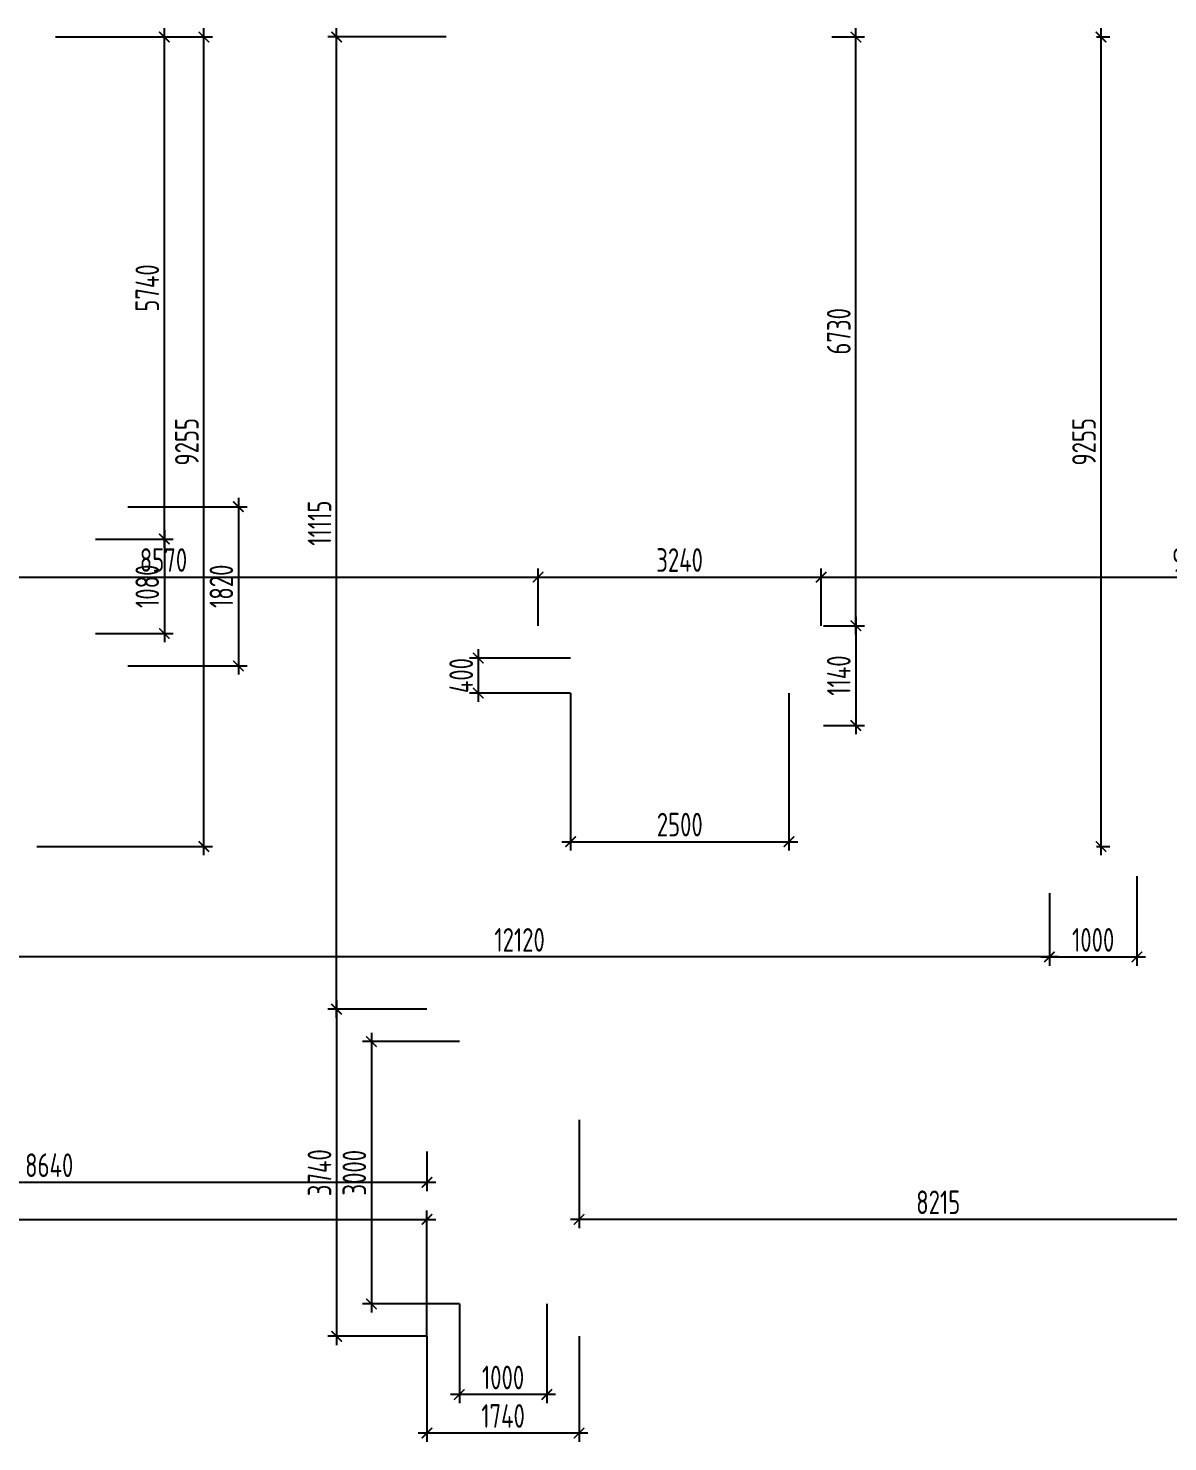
# Model space of a CAD drawing. Header units: millimetres. Extents: x -350007 to 535970, y -888 to 198380.
# Drawn here: x 496269 to 509301, y 70290 to 86451 of the extents above; entities that cross this region are included whole.
import ezdxf

# ---------------------------------------------------------------- set-up
doc = ezdxf.new("R2010")
doc.units = ezdxf.units.MM
doc.layers.add('АР_Размеры нов.', color=15, linetype='Continuous', lineweight=0)
doc.styles.add('ISOCPEUR', font='isocpeur.ttf', dxfattribs={"width": 0.7})
doc.dimstyles.new('R_100', dxfattribs={"dimtxt": 270, "dimasz": 120, "dimexe": 100, "dimexo": 0, "dimgap": 60, "dimtad": 1, "dimdec": 0, "dimrnd": 5, "dimzin": 0, "dimdsep": 46, "dimtxsty": 'ISOCPEUR', "dimblk": 'ARCHTICK', "dimcen": 0, "dimdle": 100, "dimclrd": 256, "dimclre": 256, "dimclrt": 256, "dimadec": 0, "dimazin": 0, "dimtfac": 2, "dimtdec": 0, "dimtofl": 0, "dimtmove": 1, "dimatfit": 3, "dimfxl": 1, "dimtvp": 3, "dimtolj": 1, "dimtzin": 0, "dimarcsym": 0})

# ---------------------------------------------------------------- blocks, each defined once
blk = doc.blocks.new('_ArchTick')
at = {"color": 0, "linetype": 'ByBlock', "const_width": 0.15}
blk.add_lwpolyline([(-0.5, -0.5), (0.5, 0.5)], dxfattribs=at)
blk = doc.blocks.new('*D3395')
at = {"layer": 'АР_Размеры нов.', "lineweight": -2, "transparency": 16777216}
for p, q in [((493431, 80176), (502199, 80176)), ((493531, 79620), (493531, 80276)), ((502099, 79620), (502099, 80276))]:
    blk.add_line(p, q, dxfattribs=at)
at = {"layer": 'АР_Размеры нов.', "lineweight": -2, "transparency": 16777216, "xscale": 120, "yscale": 120, "zscale": 120, "rotation": 180}
blk.add_blockref('_ArchTick', (493531, 80176), dxfattribs=at)
at = {"layer": 'АР_Размеры нов.', "lineweight": -2, "transparency": 16777216, "xscale": 120, "yscale": 120, "zscale": 120}
blk.add_blockref('_ArchTick', (502099, 80176), dxfattribs=at)
at = {"layer": 'АР_Размеры нов.', "transparency": 16777216, "insert": (497815, 80371), "char_height": 270, "attachment_point": 5, "style": 'ISOCPEUR'}
blk.add_mtext('\\A1;8570', dxfattribs=at)
blk = doc.blocks.new('*D3396')
at = {"layer": 'АР_Размеры нов.', "lineweight": -2, "transparency": 16777216}
for p, q in [((501999, 80176), (505437, 80176)), ((502099, 79620), (502099, 80276)), ((505337, 79620), (505337, 80276))]:
    blk.add_line(p, q, dxfattribs=at)
at = {"layer": 'АР_Размеры нов.', "lineweight": -2, "transparency": 16777216, "xscale": 120, "yscale": 120, "zscale": 120, "rotation": 180}
blk.add_blockref('_ArchTick', (502099, 80176), dxfattribs=at)
at = {"layer": 'АР_Размеры нов.', "lineweight": -2, "transparency": 16777216, "xscale": 120, "yscale": 120, "zscale": 120}
blk.add_blockref('_ArchTick', (505337, 80176), dxfattribs=at)
at = {"layer": 'АР_Размеры нов.', "transparency": 16777216, "insert": (503718, 80371), "char_height": 270, "attachment_point": 5, "style": 'ISOCPEUR'}
blk.add_mtext('\\A1;3240', dxfattribs=at)
blk = doc.blocks.new('*D3397')
at = {"layer": 'АР_Размеры нов.', "lineweight": -2, "transparency": 16777216}
for p, q in [((505237, 80176), (515430, 80176)), ((505337, 79620), (505337, 80276)), ((515330, 79620), (515330, 80276))]:
    blk.add_line(p, q, dxfattribs=at)
at = {"layer": 'АР_Размеры нов.', "lineweight": -2, "transparency": 16777216, "xscale": 120, "yscale": 120, "zscale": 120, "rotation": 180}
blk.add_blockref('_ArchTick', (505337, 80176), dxfattribs=at)
at = {"layer": 'АР_Размеры нов.', "lineweight": -2, "transparency": 16777216, "xscale": 120, "yscale": 120, "zscale": 120}
blk.add_blockref('_ArchTick', (515330, 80176), dxfattribs=at)
at = {"layer": 'АР_Размеры нов.', "transparency": 16777216, "insert": (509625, 80371), "char_height": 270, "attachment_point": 5, "style": 'ISOCPEUR'}
blk.add_mtext('\\A1;9990', dxfattribs=at)
blk = doc.blocks.new('*D3413')
at = {"layer": 'АР_Размеры нов.', "lineweight": -2, "transparency": 16777216}
for p, q in [((488886, 71366), (488886, 72933)), ((500829, 71496), (500829, 72933)), ((488786, 72833), (500929, 72833))]:
    blk.add_line(p, q, dxfattribs=at)
at = {"layer": 'АР_Размеры нов.', "lineweight": -2, "transparency": 16777216, "xscale": 120, "yscale": 120, "zscale": 120, "rotation": 180}
blk.add_blockref('_ArchTick', (488886, 72833), dxfattribs=at)
at = {"layer": 'АР_Размеры нов.', "lineweight": -2, "transparency": 16777216, "xscale": 120, "yscale": 120, "zscale": 120}
blk.add_blockref('_ArchTick', (500829, 72833), dxfattribs=at)
at = {"layer": 'АР_Размеры нов.', "transparency": 16777216, "insert": (494271, 73028), "char_height": 270, "attachment_point": 5, "style": 'ISOCPEUR'}
blk.add_mtext('\\A1;11945', dxfattribs=at)
blk = doc.blocks.new('*D3431')
at = {"layer": 'АР_Размеры нов.', "lineweight": -2, "transparency": 16777216}
for p, q in [((505461, 86351), (505834, 86351)), ((505734, 79520), (505734, 86451)), ((505362, 79620), (505834, 79620))]:
    blk.add_line(p, q, dxfattribs=at)
at = {"layer": 'АР_Размеры нов.', "lineweight": -2, "transparency": 16777216, "xscale": 120, "yscale": 120, "zscale": 120}
for p, rotation in [((505734, 86351), 90), ((505734, 79620), 270)]:
    blk.add_blockref('_ArchTick', p, dxfattribs=dict(at, rotation=rotation))
at = {"layer": 'АР_Размеры нов.', "transparency": 16777216, "insert": (505539, 82986), "char_height": 270, "attachment_point": 5, "rotation": 90, "style": 'ISOCPEUR'}
blk.add_mtext('\\A1;6730', dxfattribs=at)
blk = doc.blocks.new('*D3432')
at = {"layer": 'АР_Размеры нов.', "lineweight": -2, "transparency": 16777216}
for p, q in [((505734, 79720), (505734, 78380)), ((505362, 79620), (505834, 79620)), ((505362, 78480), (505834, 78480))]:
    blk.add_line(p, q, dxfattribs=at)
at = {"layer": 'АР_Размеры нов.', "lineweight": -2, "transparency": 16777216, "xscale": 120, "yscale": 120, "zscale": 120}
for p, rotation in [((505734, 79620), 90), ((505734, 78480), 270)]:
    blk.add_blockref('_ArchTick', p, dxfattribs=dict(at, rotation=rotation))
at = {"layer": 'АР_Размеры нов.', "transparency": 16777216, "insert": (505539, 79050), "char_height": 270, "attachment_point": 5, "rotation": 90, "style": 'ISOCPEUR'}
blk.add_mtext('\\A1;1140', dxfattribs=at)
blk = doc.blocks.new('*D3438')
at = {"layer": 'АР_Размеры нов.', "lineweight": -2, "transparency": 16777216}
for p, q in [((502471, 78850), (502471, 77051)), ((504969, 78850), (504969, 77051)), ((502371, 77151), (505069, 77151))]:
    blk.add_line(p, q, dxfattribs=at)
at = {"layer": 'АР_Размеры нов.', "lineweight": -2, "transparency": 16777216, "xscale": 120, "yscale": 120, "zscale": 120, "rotation": 180}
blk.add_blockref('_ArchTick', (502471, 77151), dxfattribs=at)
at = {"layer": 'АР_Размеры нов.', "lineweight": -2, "transparency": 16777216, "xscale": 120, "yscale": 120, "zscale": 120}
blk.add_blockref('_ArchTick', (504969, 77151), dxfattribs=at)
at = {"layer": 'АР_Размеры нов.', "transparency": 16777216, "insert": (503720, 77346), "char_height": 270, "attachment_point": 5, "style": 'ISOCPEUR'}
blk.add_mtext('\\A1;2500', dxfattribs=at)
blk = doc.blocks.new('*D3439')
at = {"layer": 'АР_Размеры нов.', "lineweight": -2, "transparency": 16777216}
for p, q in [((501415, 79350), (501415, 78750)), ((502471, 79250), (501315, 79250)), ((502471, 78850), (501315, 78850))]:
    blk.add_line(p, q, dxfattribs=at)
at = {"layer": 'АР_Размеры нов.', "lineweight": -2, "transparency": 16777216, "xscale": 120, "yscale": 120, "zscale": 120}
for p, rotation in [((501415, 79250), 90), ((501415, 78850), 270)]:
    blk.add_blockref('_ArchTick', p, dxfattribs=dict(at, rotation=rotation))
at = {"layer": 'АР_Размеры нов.', "transparency": 16777216, "insert": (501220, 79050), "char_height": 270, "attachment_point": 5, "rotation": 90, "style": 'ISOCPEUR'}
blk.add_mtext('\\A1;400', dxfattribs=at)
blk = doc.blocks.new('*D3440')
at = {"layer": 'АР_Размеры нов.', "lineweight": -2, "transparency": 16777216}
for p, q in [((499795, 75336), (499795, 71396)), ((500829, 75236), (499695, 75236)), ((500829, 71496), (499695, 71496))]:
    blk.add_line(p, q, dxfattribs=at)
at = {"layer": 'АР_Размеры нов.', "lineweight": -2, "transparency": 16777216, "xscale": 120, "yscale": 120, "zscale": 120}
for p, rotation in [((499795, 75236), 90), ((499795, 71496), 270)]:
    blk.add_blockref('_ArchTick', p, dxfattribs=dict(at, rotation=rotation))
at = {"layer": 'АР_Размеры нов.', "transparency": 16777216, "insert": (499600, 73366), "char_height": 270, "attachment_point": 5, "rotation": 90, "style": 'ISOCPEUR'}
blk.add_mtext('\\A1;3740', dxfattribs=at)
blk = doc.blocks.new('*D3441')
at = {"layer": 'АР_Размеры нов.', "lineweight": -2, "transparency": 16777216}
for p, q in [((501199, 74866), (500093, 74866)), ((500193, 74966), (500193, 71766)), ((501199, 71866), (500093, 71866))]:
    blk.add_line(p, q, dxfattribs=at)
at = {"layer": 'АР_Размеры нов.', "lineweight": -2, "transparency": 16777216, "xscale": 120, "yscale": 120, "zscale": 120}
for p, rotation in [((500193, 74866), 90), ((500193, 71866), 270)]:
    blk.add_blockref('_ArchTick', p, dxfattribs=dict(at, rotation=rotation))
at = {"layer": 'АР_Размеры нов.', "transparency": 16777216, "insert": (499998, 73366), "char_height": 270, "attachment_point": 5, "rotation": 90, "style": 'ISOCPEUR'}
blk.add_mtext('\\A1;3000', dxfattribs=at)
blk = doc.blocks.new('*D3442')
at = {"layer": 'АР_Размеры нов.', "lineweight": -2, "transparency": 16777216}
for p, q in [((501199, 71866), (501199, 70730)), ((502199, 71866), (502199, 70730)), ((502299, 70830), (501099, 70830))]:
    blk.add_line(p, q, dxfattribs=at)
at = {"layer": 'АР_Размеры нов.', "lineweight": -2, "transparency": 16777216, "xscale": 120, "yscale": 120, "zscale": 120, "rotation": 180}
blk.add_blockref('_ArchTick', (501199, 70830), dxfattribs=at)
at = {"layer": 'АР_Размеры нов.', "lineweight": -2, "transparency": 16777216, "xscale": 120, "yscale": 120, "zscale": 120}
blk.add_blockref('_ArchTick', (502199, 70830), dxfattribs=at)
at = {"layer": 'АР_Размеры нов.', "transparency": 16777216, "insert": (501699, 71025), "char_height": 270, "attachment_point": 5, "style": 'ISOCPEUR'}
blk.add_mtext('\\A1;1000', dxfattribs=at)
blk = doc.blocks.new('*D3443')
at = {"layer": 'АР_Размеры нов.', "lineweight": -2, "transparency": 16777216}
for p, q in [((500829, 71496), (500829, 70290)), ((502569, 71496), (502569, 70290)), ((502669, 70390), (500729, 70390))]:
    blk.add_line(p, q, dxfattribs=at)
at = {"layer": 'АР_Размеры нов.', "lineweight": -2, "transparency": 16777216, "xscale": 120, "yscale": 120, "zscale": 120, "rotation": 180}
blk.add_blockref('_ArchTick', (500829, 70390), dxfattribs=at)
at = {"layer": 'АР_Размеры нов.', "lineweight": -2, "transparency": 16777216, "xscale": 120, "yscale": 120, "zscale": 120}
blk.add_blockref('_ArchTick', (502569, 70390), dxfattribs=at)
at = {"layer": 'АР_Размеры нов.', "transparency": 16777216, "insert": (501699, 70585), "char_height": 270, "attachment_point": 5, "style": 'ISOCPEUR'}
blk.add_mtext('\\A1;1740', dxfattribs=at)
blk = doc.blocks.new('*D3444')
at = {"layer": 'АР_Размеры нов.', "lineweight": -2, "transparency": 16777216}
for p, q in [((501047, 86351), (499695, 86351)), ((499795, 75136), (499795, 86451)), ((500829, 75236), (499695, 75236))]:
    blk.add_line(p, q, dxfattribs=at)
at = {"layer": 'АР_Размеры нов.', "lineweight": -2, "transparency": 16777216, "xscale": 120, "yscale": 120, "zscale": 120}
for p, rotation in [((499795, 86351), 90), ((499795, 75236), 270)]:
    blk.add_blockref('_ArchTick', p, dxfattribs=dict(at, rotation=rotation))
at = {"layer": 'АР_Размеры нов.', "transparency": 16777216, "insert": (499600, 80793), "char_height": 270, "attachment_point": 5, "rotation": 90, "style": 'ISOCPEUR'}
blk.add_mtext('\\A1;11115', dxfattribs=at)
blk = doc.blocks.new('*D3450')
at = {"layer": 'АР_Размеры нов.', "lineweight": -2, "transparency": 16777216}
for p, q in [((510782, 74020), (510782, 72733)), ((502569, 73971), (502569, 72733)), ((510882, 72833), (502469, 72833))]:
    blk.add_line(p, q, dxfattribs=at)
at = {"layer": 'АР_Размеры нов.', "lineweight": -2, "transparency": 16777216, "xscale": 120, "yscale": 120, "zscale": 120, "rotation": 180}
blk.add_blockref('_ArchTick', (502569, 72833), dxfattribs=at)
at = {"layer": 'АР_Размеры нов.', "lineweight": -2, "transparency": 16777216, "xscale": 120, "yscale": 120, "zscale": 120}
blk.add_blockref('_ArchTick', (510782, 72833), dxfattribs=at)
at = {"layer": 'АР_Размеры нов.', "transparency": 16777216, "insert": (506676, 73028), "char_height": 270, "attachment_point": 5, "style": 'ISOCPEUR'}
blk.add_mtext('\\A1;8215', dxfattribs=at)
blk = doc.blocks.new('*D3455')
at = {"layer": 'АР_Размеры нов.', "lineweight": -2, "transparency": 16777216}
for p, q in [((492187, 73995), (492187, 73157)), ((500829, 73609), (500829, 73157)), ((492087, 73257), (500929, 73257))]:
    blk.add_line(p, q, dxfattribs=at)
at = {"layer": 'АР_Размеры нов.', "lineweight": -2, "transparency": 16777216, "xscale": 120, "yscale": 120, "zscale": 120, "rotation": 180}
blk.add_blockref('_ArchTick', (492187, 73257), dxfattribs=at)
at = {"layer": 'АР_Размеры нов.', "lineweight": -2, "transparency": 16777216, "xscale": 120, "yscale": 120, "zscale": 120}
blk.add_blockref('_ArchTick', (500829, 73257), dxfattribs=at)
at = {"layer": 'АР_Размеры нов.', "transparency": 16777216, "insert": (496508, 73452), "char_height": 270, "attachment_point": 5, "style": 'ISOCPEUR'}
blk.add_mtext('\\A1;8640', dxfattribs=at)
blk = doc.blocks.new('*D3534')
at = {"layer": 'АР_Размеры нов.', "lineweight": -2, "transparency": 16777216}
for p, q in [((496580, 86351), (498377, 86351)), ((498277, 76996), (498277, 86451)), ((496365, 77096), (498377, 77096))]:
    blk.add_line(p, q, dxfattribs=at)
at = {"layer": 'АР_Размеры нов.', "lineweight": -2, "transparency": 16777216, "xscale": 120, "yscale": 120, "zscale": 120}
for p, rotation in [((498277, 86351), 90), ((498277, 77096), 270)]:
    blk.add_blockref('_ArchTick', p, dxfattribs=dict(at, rotation=rotation))
at = {"layer": 'АР_Размеры нов.', "transparency": 16777216, "insert": (498082, 81723), "char_height": 270, "attachment_point": 5, "rotation": 90, "style": 'ISOCPEUR'}
blk.add_mtext('\\A1;9255', dxfattribs=at)
blk = doc.blocks.new('*D3536')
at = {"layer": 'АР_Размеры нов.', "lineweight": -2, "transparency": 16777216}
for p, q in [((495828, 76519), (495828, 75733)), ((507948, 76564), (507948, 75733)), ((508048, 75833), (495728, 75833))]:
    blk.add_line(p, q, dxfattribs=at)
at = {"layer": 'АР_Размеры нов.', "lineweight": -2, "transparency": 16777216, "xscale": 120, "yscale": 120, "zscale": 120, "rotation": 180}
blk.add_blockref('_ArchTick', (495828, 75833), dxfattribs=at)
at = {"layer": 'АР_Размеры нов.', "lineweight": -2, "transparency": 16777216, "xscale": 120, "yscale": 120, "zscale": 120}
blk.add_blockref('_ArchTick', (507948, 75833), dxfattribs=at)
at = {"layer": 'АР_Размеры нов.', "transparency": 16777216, "insert": (501888, 76028), "char_height": 270, "attachment_point": 5, "style": 'ISOCPEUR'}
blk.add_mtext('\\A1;12120', dxfattribs=at)
blk = doc.blocks.new('*D3537')
at = {"layer": 'АР_Размеры нов.', "lineweight": -2, "transparency": 16777216}
for p, q in [((508948, 76755), (508948, 75733)), ((507948, 76564), (507948, 75733)), ((507848, 75833), (509048, 75833))]:
    blk.add_line(p, q, dxfattribs=at)
at = {"layer": 'АР_Размеры нов.', "lineweight": -2, "transparency": 16777216, "xscale": 120, "yscale": 120, "zscale": 120, "rotation": 180}
blk.add_blockref('_ArchTick', (507948, 75833), dxfattribs=at)
at = {"layer": 'АР_Размеры нов.', "lineweight": -2, "transparency": 16777216, "xscale": 120, "yscale": 120, "zscale": 120}
blk.add_blockref('_ArchTick', (508948, 75833), dxfattribs=at)
at = {"layer": 'АР_Размеры нов.', "transparency": 16777216, "insert": (508448, 76028), "char_height": 270, "attachment_point": 5, "style": 'ISOCPEUR'}
blk.add_mtext('\\A1;1000', dxfattribs=at)
blk = doc.blocks.new('*D3538')
at = {"layer": 'АР_Размеры нов.', "lineweight": -2, "transparency": 16777216}
for p, q in [((508485, 86351), (508638, 86351)), ((508538, 76996), (508538, 86451)), ((508485, 77096), (508638, 77096))]:
    blk.add_line(p, q, dxfattribs=at)
at = {"layer": 'АР_Размеры нов.', "lineweight": -2, "transparency": 16777216, "xscale": 120, "yscale": 120, "zscale": 120}
for p, rotation in [((508538, 86351), 90), ((508538, 77096), 270)]:
    blk.add_blockref('_ArchTick', p, dxfattribs=dict(at, rotation=rotation))
at = {"layer": 'АР_Размеры нов.', "transparency": 16777216, "insert": (508343, 81723), "char_height": 270, "attachment_point": 5, "rotation": 90, "style": 'ISOCPEUR'}
blk.add_mtext('\\A1;9255', dxfattribs=at)
blk = doc.blocks.new('*D3655')
at = {"layer": 'АР_Размеры нов.', "lineweight": -2, "transparency": 16777216}
for p, q in [((497825, 80711), (497825, 79431)), ((497039, 80611), (497925, 80611)), ((497039, 79531), (497925, 79531))]:
    blk.add_line(p, q, dxfattribs=at)
at = {"layer": 'АР_Размеры нов.', "lineweight": -2, "transparency": 16777216, "xscale": 120, "yscale": 120, "zscale": 120}
for p, rotation in [((497825, 80611), 90), ((497825, 79531), 270)]:
    blk.add_blockref('_ArchTick', p, dxfattribs=dict(at, rotation=rotation))
at = {"layer": 'АР_Размеры нов.', "transparency": 16777216, "insert": (497630, 80071), "char_height": 270, "attachment_point": 5, "rotation": 90, "style": 'ISOCPEUR'}
blk.add_mtext('\\A1;1080', dxfattribs=at)
blk = doc.blocks.new('*D3656')
at = {"layer": 'АР_Размеры нов.', "lineweight": -2, "transparency": 16777216}
for p, q in [((497409, 80981), (498772, 80981)), ((498672, 81081), (498672, 79061)), ((497409, 79161), (498772, 79161))]:
    blk.add_line(p, q, dxfattribs=at)
at = {"layer": 'АР_Размеры нов.', "lineweight": -2, "transparency": 16777216, "xscale": 120, "yscale": 120, "zscale": 120}
for p, rotation in [((498672, 80981), 90), ((498672, 79161), 270)]:
    blk.add_blockref('_ArchTick', p, dxfattribs=dict(at, rotation=rotation))
at = {"layer": 'АР_Размеры нов.', "transparency": 16777216, "insert": (498477, 80071), "char_height": 270, "attachment_point": 5, "rotation": 90, "style": 'ISOCPEUR'}
blk.add_mtext('\\A1;1820', dxfattribs=at)
blk = doc.blocks.new('*D3657')
at = {"layer": 'АР_Размеры нов.', "lineweight": -2, "transparency": 16777216}
for p, q in [((497642, 86351), (497925, 86351)), ((497825, 80511), (497825, 86451)), ((497039, 80611), (497925, 80611))]:
    blk.add_line(p, q, dxfattribs=at)
at = {"layer": 'АР_Размеры нов.', "lineweight": -2, "transparency": 16777216, "xscale": 120, "yscale": 120, "zscale": 120}
for p, rotation in [((497825, 86351), 90), ((497825, 80611), 270)]:
    blk.add_blockref('_ArchTick', p, dxfattribs=dict(at, rotation=rotation))
at = {"layer": 'АР_Размеры нов.', "transparency": 16777216, "insert": (497630, 83481), "char_height": 270, "attachment_point": 5, "rotation": 90, "style": 'ISOCPEUR'}
blk.add_mtext('\\A1;5740', dxfattribs=at)

msp = doc.modelspace()

# ---------------------------------------------------------------- dimensions: what is measured, and where the dimension line sits
at = {"layer": 'АР_Размеры нов.'}
for base, p1, p2, picture, middle in [((498277.5, 86350.7), (496365, 77095.5), (496579.7, 86350.7), '*D3534', (498082.5, 81723.1)), ((497825.1, 86350.7), (497039.3, 80610.7), (497641.9, 86350.7), '*D3657', (497630.1, 83480.7)), ((499795.4, 86350.7), (500829.2, 75235.7), (501047.1, 86350.7), '*D3444', (499600.4, 80793.2)), ((505734.3, 86350.7), (505361.5, 79620.3), (505460.7, 86350.7), '*D3431', (505539.3, 82985.5)), ((508537.6, 86350.7), (508485.4, 77095.5), (508485.4, 86350.7), '*D3538', (508342.6, 81723.1)), ((498672.2, 79160.7), (497409.3, 80980.7), (497409.3, 79160.7), '*D3656', (498477.2, 80070.7)), ((497825.1, 79530.7), (497039.3, 80610.7), (497039.3, 79530.7), '*D3655', (497630.1, 80070.7)), ((505734.3, 78480.3), (505361.5, 79620.3), (505361.5, 78480.3), '*D3432', (505539.3, 79050.3)), ((499795.4, 71495.7), (500829.2, 75235.7), (500829.2, 71495.7), '*D3440', (499600.4, 73365.7)), ((500193.1, 71865.7), (501199.2, 74865.7), (501199.2, 71865.7), '*D3441', (499998.1, 73365.7))]:
    dim = msp.add_linear_dim(base=base, p1=p1, p2=p2, angle=90, dimstyle='R_100', override={"dimpost": '\\X'}, dxfattribs=at)
    dim.commit()
    dim.dimension.update_dxf_attribs({"geometry": picture, "text_midpoint": middle})
for base, p1, p2, picture, middle in [((502099.1, 80175.6), (493531.1, 79620.3), (502099.1, 79620.3), '*D3395', (497815.1, 80370.6)), ((505337.3, 80175.6), (502099.1, 79620.3), (505337.3, 79620.3), '*D3396', (503718.2, 80370.6)), ((504969.2, 77151.3), (502471, 78850.4), (504969.2, 78850.4), '*D3438', (503720.1, 77346.3)), ((508948.4, 75832.6), (507948.4, 76564.3), (508948.4, 76755.4), '*D3537', (508448.4, 76027.6)), ((495828, 75832.6), (507948.4, 76564.3), (495828, 76519.2), '*D3536', (501888.2, 76027.6)), ((502569.3, 72832.8), (510782.4, 74020.1), (502569.3, 73970.6), '*D3450', (506675.9, 73027.8)), ((500829.2, 73257.5), (492187.4, 73995.1), (500829.2, 73609), '*D3455', (496508.3, 73452.5)), ((501199.2, 70829.7), (502199.3, 71865.7), (501199.2, 71865.7), '*D3442', (501699.3, 71024.7)), ((500829.2, 70390.4), (502569.3, 71495.7), (500829.2, 71495.7), '*D3443', (501699.3, 70585.4))]:
    dim = msp.add_linear_dim(base=base, p1=p1, p2=p2, dimstyle='R_100', override={"dimpost": '\\X'}, dxfattribs=at)
    dim.commit()
    dim.dimension.update_dxf_attribs({"geometry": picture, "text_midpoint": middle})
for base, p1, p2, picture, middle in [((515329.7, 80175.6), (505337.3, 79620.3), (515329.7, 79620.4), '*D3397', (509625.2, 80175.6)), ((500829.2, 72832.8), (488886.2, 71365.7), (500829.2, 71495.7), '*D3413', (494270.8, 72832.8))]:
    dim = msp.add_linear_dim(base=base, p1=p1, p2=p2, dimstyle='R_100', override={"dimpost": '\\X'}, dxfattribs=at)
    dim.commit()
    dim.dimension.update_dxf_attribs({"geometry": picture, "text_midpoint": middle, "dimtype": 160})
dim = msp.add_linear_dim(base=(501414.5, 78850.4), p1=(502471, 79250.4), p2=(502471, 78850.4), angle=90, dimstyle='R_100', override={"dimpost": '\\X'}, dxfattribs=at)
dim.commit()
dim.dimension.update_dxf_attribs({"geometry": '*D3439', "text_midpoint": (501414.5, 79050.4), "dimtype": 160})

doc.saveas('drawing.dxf')
